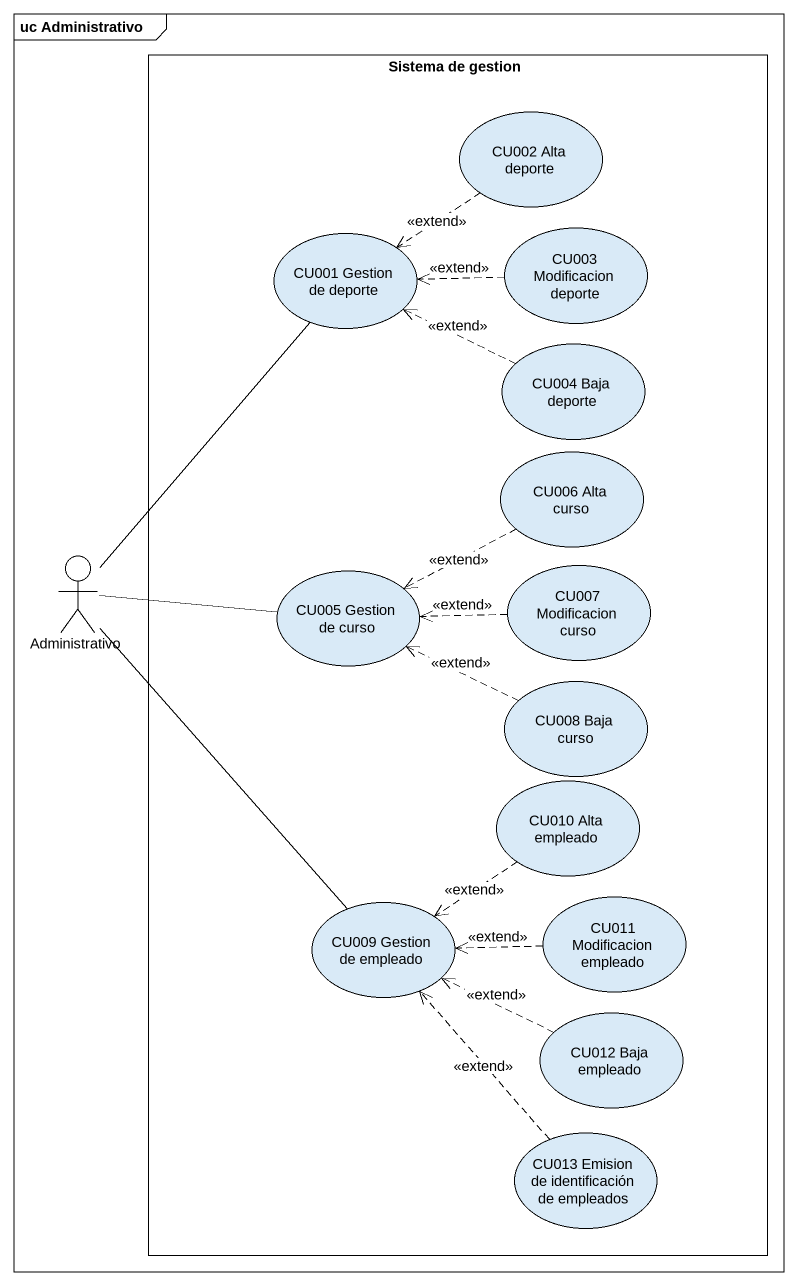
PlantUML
@startuml
mainframe uc Administrativo
rectangle "Sistema de gestion" as Sistema_de_gestion {
  usecase "CU002 Alta deporte" as CU002_Alta_deporte
  usecase "CU001 Gestion de deporte" as CU001_Gestion_de_deporte
  usecase "CU003 Modificacion deporte" as CU003_Modificacion_deporte
  usecase "CU004 Baja deporte" as CU004_Baja_deporte
  usecase "CU006 Alta curso" as CU006_Alta_curso
  usecase "CU005 Gestion de curso" as CU005_Gestion_de_curso
  usecase "CU007 Modificacion curso" as CU007_Modificacion_curso
  usecase "CU008 Baja curso" as CU008_Baja_curso
  usecase "CU010 Alta empleado" as CU010_Alta_empleado
  usecase "CU009 Gestion de empleado" as CU009_Gestion_de_empleado
  usecase "CU011 Modificacion empleado" as CU011_Modificacion_empleado
  usecase "CU012 Baja empleado" as CU012_Baja_empleado
  usecase "CU013 Emision de identificación de empleados" as CU013_Emision_de
}
actor Administrativo
CU002_Alta_deporte ..> CU001_Gestion_de_deporte : <<extend>>
CU001_Gestion_de_deporte -- Administrativo
CU003_Modificacion_deporte .left.> CU001_Gestion_de_deporte : <<extend>>
CU004_Baja_deporte .left.> CU001_Gestion_de_deporte : <<extend>>
CU006_Alta_curso .left.> CU005_Gestion_de_curso : <<extend>>
Administrativo -right- CU005_Gestion_de_curso
Administrativo -- CU009_Gestion_de_empleado
CU007_Modificacion_curso .left.> CU005_Gestion_de_curso : <<extend>>
CU008_Baja_curso .left.> CU005_Gestion_de_curso : <<extend>>
CU010_Alta_empleado ..> CU009_Gestion_de_empleado : <<extend>>
CU011_Modificacion_empleado .left.> CU009_Gestion_de_empleado : <<extend>>
CU012_Baja_empleado .left.> CU009_Gestion_de_empleado : <<extend>>
CU013_Emision_de .up.> CU009_Gestion_de_empleado : <<extend>>
@enduml
